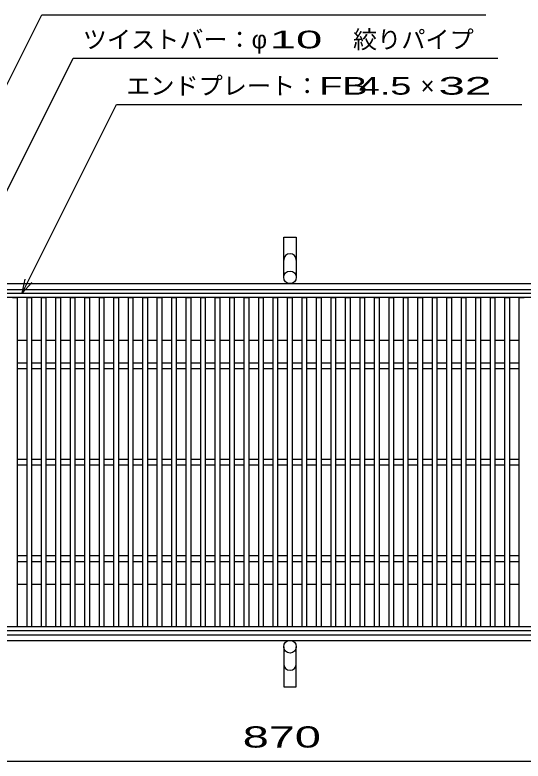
# Model space of a CAD drawing. Units: millimetres, scale not verified. Extents: x -1820 to 1731, y -1282 to 1054.
# Drawn here: x -1136 to -609, y -161 to 612 of the extents above; entities that cross this region are included whole.
import ezdxf
from ezdxf.enums import TextEntityAlignment as Align

# ---------------------------------------------------------------- set-up
doc = ezdxf.new("R2010")
doc.units = ezdxf.units.MM
doc.header["$LTSCALE"] = 10
for name, color, linetype, lineweight in [('16', 3, 'Continuous', 25), ('19', 6, 'Continuous', 25), ('22', 4, 'Continuous', 25)]:
    doc.layers.add(name, color=color, linetype=linetype, lineweight=lineweight)
doc.styles.add('ベクトル', font='')
doc.styles.get('ベクトル').set_extended_font_data('ベクトル')

msp = doc.modelspace()

# ---------------------------------------------------------------- linework, layer by layer
at = {"layer": '16'}
for p, q in [((-1348, 324), (-353, 324)), ((-353, 319.5), (-1348, 319.5)), ((-1138, 319.5), (-1133, 319.5)), ((-1133, -21.5), (-1133, 319.5)), ((-1123, -21.5), (-1123, 319.5)), ((-1123, 319.5), (-1118, 319.5)), ((-1118, -21.5), (-1118, 319.5)), ((-1108, -21.5), (-1108, 319.5)), ((-1108, 319.5), (-1103, 319.5)), ((-1103, -21.5), (-1103, 319.5)), ((-1093, -21.5), (-1093, 319.5)), ((-1093, 319.5), (-1088, 319.5)), ((-1088, -21.5), (-1088, 319.5)), ((-1078, -21.5), (-1078, 319.5)), ((-1078, 319.5), (-1073, 319.5)), ((-1073, -21.5), (-1073, 319.5)), ((-1063, -21.5), (-1063, 319.5)), ((-1063, 319.5), (-1058, 319.5)), ((-1058, -21.5), (-1058, 319.5)), ((-1048, -21.5), (-1048, 319.5)), ((-1048, 319.5), (-1043, 319.5)), ((-1043, -21.5), (-1043, 319.5)), ((-1033, -21.5), (-1033, 319.5)), ((-1033, 319.5), (-1028, 319.5)), ((-1028, -21.5), (-1028, 319.5)), ((-1018, -21.5), (-1018, 319.5)), ((-1018, 319.5), (-1013, 319.5)), ((-1013, -21.5), (-1013, 319.5)), ((-1003, -21.5), (-1003, 319.5)), ((-1003, 319.5), (-998, 319.5)), ((-998, -21.5), (-998, 319.5)), ((-988, -21.5), (-988, 319.5)), ((-988, 319.5), (-983, 319.5)), ((-983, -21.5), (-983, 319.5)), ((-973, -21.5), (-973, 319.5)), ((-973, 319.5), (-968, 319.5)), ((-968, -21.5), (-968, 319.5)), ((-958, -21.5), (-958, 319.5)), ((-958, 319.5), (-953, 319.5)), ((-953, -21.5), (-953, 319.5)), ((-943, -21.5), (-943, 319.5)), ((-943, 319.5), (-938, 319.5)), ((-938, -21.5), (-938, 319.5)), ((-928, -21.5), (-928, 319.5)), ((-928, 319.5), (-923, 319.5)), ((-923, -21.5), (-923, 319.5)), ((-913, -21.5), (-913, 319.5)), ((-913, 319.5), (-908, 319.5)), ((-908, -21.5), (-908, 319.5)), ((-898, -21.5), (-898, 319.5)), ((-898, 319.5), (-893, 319.5)), ((-893, -21.5), (-893, 319.5)), ((-883, -21.5), (-883, 319.5)), ((-883, 319.5), (-878, 319.5)), ((-878, -21.5), (-878, 319.5)), ((-868, -21.5), (-868, 319.5)), ((-868, 319.5), (-863, 319.5)), ((-863, -21.5), (-863, 319.5)), ((-853, -21.5), (-853, 319.5)), ((-853, 319.5), (-848, 319.5)), ((-848, -21.5), (-848, 319.5)), ((-838, -21.5), (-838, 319.5)), ((-838, 319.5), (-833, 319.5)), ((-833, -21.5), (-833, 319.5)), ((-823, -21.5), (-823, 319.5)), ((-823, 319.5), (-818, 319.5)), ((-818, -21.5), (-818, 319.5)), ((-808, -21.5), (-808, 319.5)), ((-808, 319.5), (-803, 319.5)), ((-803, -21.5), (-803, 319.5)), ((-793, -21.5), (-793, 319.5)), ((-793, 319.5), (-788, 319.5)), ((-788, -21.5), (-788, 319.5)), ((-778, -21.5), (-778, 319.5)), ((-778, 319.5), (-773, 319.5)), ((-773, -21.5), (-773, 319.5)), ((-763, -21.5), (-763, 319.5)), ((-763, 319.5), (-758, 319.5)), ((-758, -21.5), (-758, 319.5)), ((-748, -21.5), (-748, 319.5)), ((-748, 319.5), (-743, 319.5)), ((-743, -21.5), (-743, 319.5)), ((-733, -21.5), (-733, 319.5)), ((-733, 319.5), (-728, 319.5)), ((-728, -21.5), (-728, 319.5)), ((-718, -21.5), (-718, 319.5)), ((-718, 319.5), (-713, 319.5)), ((-713, -21.5), (-713, 319.5)), ((-703, -21.5), (-703, 319.5)), ((-703, 319.5), (-698, 319.5)), ((-698, -21.5), (-698, 319.5)), ((-688, -21.5), (-688, 319.5)), ((-688, 319.5), (-683, 319.5)), ((-683, -21.5), (-683, 319.5)), ((-673, -21.5), (-673, 319.5)), ((-673, 319.5), (-668, 319.5)), ((-668, -21.5), (-668, 319.5)), ((-658, -21.5), (-658, 319.5)), ((-658, 319.5), (-653, 319.5)), ((-653, -21.5), (-653, 319.5)), ((-643, -21.5), (-643, 319.5)), ((-643, 319.5), (-638, 319.5)), ((-638, -21.5), (-638, 319.5)), ((-628, -21.5), (-628, 319.5)), ((-628, 319.5), (-623, 319.5)), ((-623, -21.5), (-623, 319.5)), ((-613, -21.5), (-613, 319.5)), ((-613, 319.5), (-608, 319.5)), ((-1133, 275.5), (-1123, 275.5)), ((-1118, 275.5), (-1108, 275.5)), ((-1103, 275.5), (-1093, 275.5)), ((-1088, 275.5), (-1078, 275.5)), ((-1073, 275.5), (-1063, 275.5)), ((-1058, 275.5), (-1048, 275.5)), ((-1043, 275.5), (-1033, 275.5)), ((-1028, 275.5), (-1018, 275.5)), ((-1013, 275.5), (-1003, 275.5)), ((-998, 275.5), (-988, 275.5)), ((-983, 275.5), (-973, 275.5)), ((-968, 275.5), (-958, 275.5)), ((-953, 275.5), (-943, 275.5)), ((-938, 275.5), (-928, 275.5)), ((-923, 275.5), (-913, 275.5)), ((-908, 275.5), (-898, 275.5)), ((-893, 275.5), (-883, 275.5)), ((-878, 275.5), (-868, 275.5)), ((-863, 275.5), (-853, 275.5)), ((-848, 275.5), (-838, 275.5)), ((-833, 275.5), (-823, 275.5)), ((-818, 275.5), (-808, 275.5)), ((-803, 275.5), (-793, 275.5)), ((-788, 275.5), (-778, 275.5)), ((-773, 275.5), (-763, 275.5)), ((-758, 275.5), (-748, 275.5)), ((-743, 275.5), (-733, 275.5)), ((-728, 275.5), (-718, 275.5)), ((-713, 275.5), (-703, 275.5)), ((-698, 275.5), (-688, 275.5)), ((-683, 275.5), (-673, 275.5)), ((-668, 275.5), (-658, 275.5)), ((-653, 275.5), (-643, 275.5)), ((-638, 275.5), (-628, 275.5)), ((-623, 275.5), (-613, 275.5)), ((-1133, 252), (-1123, 252)), ((-1118, 252), (-1108, 252)), ((-1103, 252), (-1093, 252)), ((-1088, 252), (-1078, 252)), ((-1073, 252), (-1063, 252)), ((-1058, 252), (-1048, 252)), ((-1043, 252), (-1033, 252)), ((-1028, 252), (-1018, 252)), ((-1013, 252), (-1003, 252)), ((-998, 252), (-988, 252)), ((-983, 252), (-973, 252)), ((-968, 252), (-958, 252)), ((-953, 252), (-943, 252)), ((-938, 252), (-928, 252)), ((-923, 252), (-913, 252)), ((-908, 252), (-898, 252)), ((-893, 252), (-883, 252)), ((-878, 252), (-868, 252)), ((-863, 252), (-853, 252)), ((-848, 252), (-838, 252)), ((-833, 252), (-823, 252)), ((-818, 252), (-808, 252)), ((-803, 252), (-793, 252)), ((-788, 252), (-778, 252)), ((-773, 252), (-763, 252)), ((-758, 252), (-748, 252)), ((-743, 252), (-733, 252)), ((-728, 252), (-718, 252)), ((-713, 252), (-703, 252)), ((-698, 252), (-688, 252)), ((-683, 252), (-673, 252)), ((-668, 252), (-658, 252)), ((-653, 252), (-643, 252)), ((-638, 252), (-628, 252)), ((-623, 252), (-613, 252)), ((-1133, 246), (-1123, 246)), ((-1118, 246), (-1108, 246)), ((-1103, 246), (-1093, 246)), ((-1088, 246), (-1078, 246)), ((-1073, 246), (-1063, 246)), ((-1058, 246), (-1048, 246)), ((-1043, 246), (-1033, 246)), ((-1028, 246), (-1018, 246)), ((-1013, 246), (-1003, 246)), ((-998, 246), (-988, 246)), ((-983, 246), (-973, 246)), ((-968, 246), (-958, 246)), ((-953, 246), (-943, 246)), ((-938, 246), (-928, 246)), ((-923, 246), (-913, 246)), ((-908, 246), (-898, 246)), ((-893, 246), (-883, 246)), ((-878, 246), (-868, 246)), ((-863, 246), (-853, 246)), ((-848, 246), (-838, 246)), ((-833, 246), (-823, 246)), ((-818, 246), (-808, 246)), ((-803, 246), (-793, 246)), ((-788, 246), (-778, 246)), ((-773, 246), (-763, 246)), ((-758, 246), (-748, 246)), ((-743, 246), (-733, 246)), ((-728, 246), (-718, 246)), ((-713, 246), (-703, 246)), ((-698, 246), (-688, 246)), ((-683, 246), (-673, 246)), ((-668, 246), (-658, 246)), ((-653, 246), (-643, 246)), ((-638, 246), (-628, 246)), ((-623, 246), (-613, 246)), ((-1133, 152), (-1123, 152)), ((-1118, 152), (-1108, 152)), ((-1103, 152), (-1093, 152)), ((-1088, 152), (-1078, 152)), ((-1073, 152), (-1063, 152)), ((-1058, 152), (-1048, 152)), ((-1043, 152), (-1033, 152)), ((-1028, 152), (-1018, 152)), ((-1013, 152), (-1003, 152)), ((-998, 152), (-988, 152)), ((-983, 152), (-973, 152)), ((-968, 152), (-958, 152)), ((-953, 152), (-943, 152)), ((-938, 152), (-928, 152)), ((-923, 152), (-913, 152)), ((-908, 152), (-898, 152)), ((-893, 152), (-883, 152)), ((-878, 152), (-868, 152)), ((-863, 152), (-853, 152)), ((-848, 152), (-838, 152)), ((-833, 152), (-823, 152)), ((-818, 152), (-808, 152)), ((-803, 152), (-793, 152)), ((-788, 152), (-778, 152)), ((-773, 152), (-763, 152)), ((-758, 152), (-748, 152)), ((-743, 152), (-733, 152)), ((-728, 152), (-718, 152)), ((-713, 152), (-703, 152)), ((-698, 152), (-688, 152)), ((-683, 152), (-673, 152)), ((-668, 152), (-658, 152)), ((-653, 152), (-643, 152)), ((-638, 152), (-628, 152)), ((-623, 152), (-613, 152)), ((-1133, 146), (-1123, 146)), ((-1118, 146), (-1108, 146)), ((-1103, 146), (-1093, 146)), ((-1088, 146), (-1078, 146)), ((-1073, 146), (-1063, 146)), ((-1058, 146), (-1048, 146)), ((-1043, 146), (-1033, 146)), ((-1028, 146), (-1018, 146)), ((-1013, 146), (-1003, 146)), ((-998, 146), (-988, 146)), ((-983, 146), (-973, 146)), ((-968, 146), (-958, 146)), ((-953, 146), (-943, 146)), ((-938, 146), (-928, 146)), ((-923, 146), (-913, 146)), ((-908, 146), (-898, 146)), ((-893, 146), (-883, 146)), ((-878, 146), (-868, 146)), ((-863, 146), (-853, 146)), ((-848, 146), (-838, 146)), ((-833, 146), (-823, 146)), ((-818, 146), (-808, 146)), ((-803, 146), (-793, 146)), ((-788, 146), (-778, 146)), ((-773, 146), (-763, 146)), ((-758, 146), (-748, 146)), ((-743, 146), (-733, 146)), ((-728, 146), (-718, 146)), ((-713, 146), (-703, 146)), ((-698, 146), (-688, 146)), ((-683, 146), (-673, 146)), ((-668, 146), (-658, 146)), ((-653, 146), (-643, 146)), ((-638, 146), (-628, 146)), ((-623, 146), (-613, 146)), ((-1133, 52), (-1123, 52)), ((-1118, 52), (-1108, 52)), ((-1103, 52), (-1093, 52)), ((-1088, 52), (-1078, 52)), ((-1073, 52), (-1063, 52)), ((-1058, 52), (-1048, 52)), ((-1043, 52), (-1033, 52)), ((-1028, 52), (-1018, 52)), ((-1013, 52), (-1003, 52)), ((-998, 52), (-988, 52)), ((-983, 52), (-973, 52)), ((-968, 52), (-958, 52)), ((-953, 52), (-943, 52)), ((-938, 52), (-928, 52)), ((-923, 52), (-913, 52)), ((-908, 52), (-898, 52)), ((-893, 52), (-883, 52)), ((-878, 52), (-868, 52)), ((-863, 52), (-853, 52)), ((-848, 52), (-838, 52)), ((-833, 52), (-823, 52)), ((-818, 52), (-808, 52)), ((-803, 52), (-793, 52)), ((-788, 52), (-778, 52)), ((-773, 52), (-763, 52)), ((-758, 52), (-748, 52)), ((-743, 52), (-733, 52)), ((-728, 52), (-718, 52)), ((-713, 52), (-703, 52)), ((-698, 52), (-688, 52)), ((-683, 52), (-673, 52)), ((-668, 52), (-658, 52)), ((-653, 52), (-643, 52)), ((-638, 52), (-628, 52)), ((-623, 52), (-613, 52)), ((-1133, 46), (-1123, 46)), ((-1118, 46), (-1108, 46)), ((-1103, 46), (-1093, 46)), ((-1088, 46), (-1078, 46)), ((-1073, 46), (-1063, 46)), ((-1058, 46), (-1048, 46)), ((-1043, 46), (-1033, 46)), ((-1028, 46), (-1018, 46)), ((-1013, 46), (-1003, 46)), ((-998, 46), (-988, 46)), ((-983, 46), (-973, 46)), ((-968, 46), (-958, 46)), ((-953, 46), (-943, 46)), ((-938, 46), (-928, 46)), ((-923, 46), (-913, 46)), ((-908, 46), (-898, 46)), ((-893, 46), (-883, 46)), ((-878, 46), (-868, 46)), ((-863, 46), (-853, 46)), ((-848, 46), (-838, 46)), ((-833, 46), (-823, 46)), ((-818, 46), (-808, 46)), ((-803, 46), (-793, 46)), ((-788, 46), (-778, 46)), ((-773, 46), (-763, 46)), ((-758, 46), (-748, 46)), ((-743, 46), (-733, 46)), ((-728, 46), (-718, 46)), ((-713, 46), (-703, 46)), ((-698, 46), (-688, 46)), ((-683, 46), (-673, 46)), ((-668, 46), (-658, 46)), ((-653, 46), (-643, 46)), ((-638, 46), (-628, 46)), ((-623, 46), (-613, 46)), ((-1133, 22.5), (-1123, 22.5)), ((-1118, 22.5), (-1108, 22.5)), ((-1103, 22.5), (-1093, 22.5)), ((-1088, 22.5), (-1078, 22.5)), ((-1073, 22.5), (-1063, 22.5)), ((-1058, 22.5), (-1048, 22.5)), ((-1043, 22.5), (-1033, 22.5)), ((-1028, 22.5), (-1018, 22.5)), ((-1013, 22.5), (-1003, 22.5)), ((-998, 22.5), (-988, 22.5)), ((-983, 22.5), (-973, 22.5)), ((-968, 22.5), (-958, 22.5)), ((-953, 22.5), (-943, 22.5)), ((-938, 22.5), (-928, 22.5)), ((-923, 22.5), (-913, 22.5)), ((-908, 22.5), (-898, 22.5)), ((-893, 22.5), (-883, 22.5)), ((-878, 22.5), (-868, 22.5)), ((-863, 22.5), (-853, 22.5)), ((-848, 22.5), (-838, 22.5)), ((-833, 22.5), (-823, 22.5)), ((-818, 22.5), (-808, 22.5)), ((-803, 22.5), (-793, 22.5)), ((-788, 22.5), (-778, 22.5)), ((-773, 22.5), (-763, 22.5)), ((-758, 22.5), (-748, 22.5)), ((-743, 22.5), (-733, 22.5)), ((-728, 22.5), (-718, 22.5)), ((-713, 22.5), (-703, 22.5)), ((-698, 22.5), (-688, 22.5)), ((-683, 22.5), (-673, 22.5)), ((-668, 22.5), (-658, 22.5)), ((-653, 22.5), (-643, 22.5)), ((-638, 22.5), (-628, 22.5)), ((-623, 22.5), (-613, 22.5)), ((-1348, -21.5), (-353, -21.5)), ((-1138, -21.5), (-1133, -21.5)), ((-1123, -21.5), (-1118, -21.5)), ((-1108, -21.5), (-1103, -21.5)), ((-1093, -21.5), (-1088, -21.5)), ((-1078, -21.5), (-1073, -21.5)), ((-1063, -21.5), (-1058, -21.5)), ((-1048, -21.5), (-1043, -21.5)), ((-1033, -21.5), (-1028, -21.5)), ((-1018, -21.5), (-1013, -21.5)), ((-1003, -21.5), (-998, -21.5)), ((-988, -21.5), (-983, -21.5)), ((-973, -21.5), (-968, -21.5)), ((-958, -21.5), (-953, -21.5)), ((-943, -21.5), (-938, -21.5)), ((-928, -21.5), (-923, -21.5)), ((-913, -21.5), (-908, -21.5)), ((-898, -21.5), (-893, -21.5)), ((-883, -21.5), (-878, -21.5)), ((-868, -21.5), (-863, -21.5)), ((-853, -21.5), (-848, -21.5)), ((-838, -21.5), (-833, -21.5)), ((-823, -21.5), (-818, -21.5)), ((-808, -21.5), (-803, -21.5)), ((-793, -21.5), (-788, -21.5)), ((-778, -21.5), (-773, -21.5)), ((-763, -21.5), (-758, -21.5)), ((-748, -21.5), (-743, -21.5)), ((-733, -21.5), (-728, -21.5)), ((-718, -21.5), (-713, -21.5)), ((-703, -21.5), (-698, -21.5)), ((-688, -21.5), (-683, -21.5)), ((-673, -21.5), (-668, -21.5)), ((-658, -21.5), (-653, -21.5)), ((-643, -21.5), (-638, -21.5)), ((-628, -21.5), (-623, -21.5)), ((-613, -21.5), (-608, -21.5)), ((-353, -26), (-1348, -26))]:
    msp.add_line(p, q, dxfattribs=at)
at = {"layer": '19'}
for p, q in [((-857, 340.5), (-857, 382.12)), ((-857, 382.12), (-844, 382.12)), ((-844, 382.12), (-844, 340.5)), ((-1350.5, 334), (-350.5, 334)), ((-1350.5, 328), (-350.5, 328)), ((-1350.5, -30), (-350.5, -30)), ((-1350.5, -36), (-350.5, -36)), ((-857, -42.5), (-857, -84.12)), ((-844, -84.12), (-844, -42.5)), ((-857, -84.12), (-844, -84.12))]:
    msp.add_line(p, q, dxfattribs=at)
for centre in [(-850.5, 340.5), (-850.5, -42.5)]:
    msp.add_circle(centre, 6.5, dxfattribs=at)
for centre, start, end in [((-850.5, 358.34), 0, 180), ((-850.5, -60.34), 180, 0)]:
    msp.add_arc(centre, 6.5, start, end, dxfattribs=at)
at = {"layer": '22'}
for p, q in [((-1313, 202), (-1107.75, 612.5)), ((-1107.75, 612.5), (-647.75, 612.5)), ((-1233, 252), (-1075.25, 567.5)), ((-1075.25, 567.5), (-635.25, 567.5)), ((-1128, 324), (-1030.25, 519.5)), ((-1030.25, 519.5), (-610.25, 519.5)), ((-1128, 324), (-1125, 338.6)), ((-1128, 324), (-1118, 335)), ((-1285.5, -161), (-415.5, -161))]:
    msp.add_line(p, q, dxfattribs=at)

# ---------------------------------------------------------------- texts
at = {"layer": '22', "color": 2, "style": 'ベクトル'}
for s, p in [('ツイストバー：', (-1065.25, 587)), ('絞りパイプ', (-785.25, 587)), ('φ', (-890.25, 587)), ('エンドプレート：', (-1020.25, 539)), ('×', (-715.25, 539))]:
    msp.add_text(s, height=18.33, dxfattribs=at).set_placement(p, align=Align.MIDDLE_LEFT)
for s, height, width, p in [(' 10 ', 18.33, 2, (-885.25, 587)), ('FB', 18.33, 1.6, (-820.25, 539)), (' 4.5 ', 18.33, 1.6, (-790.25, 539)), (' 32 ', 18.33, 2, (-710.25, 539)), (' 870 ', 21.99, 1.65, (-913, -136))]:
    msp.add_text(s, height=height, dxfattribs=dict(at, width=width)).set_placement(p, align=Align.MIDDLE_LEFT)

doc.saveas('drawing.dxf')
